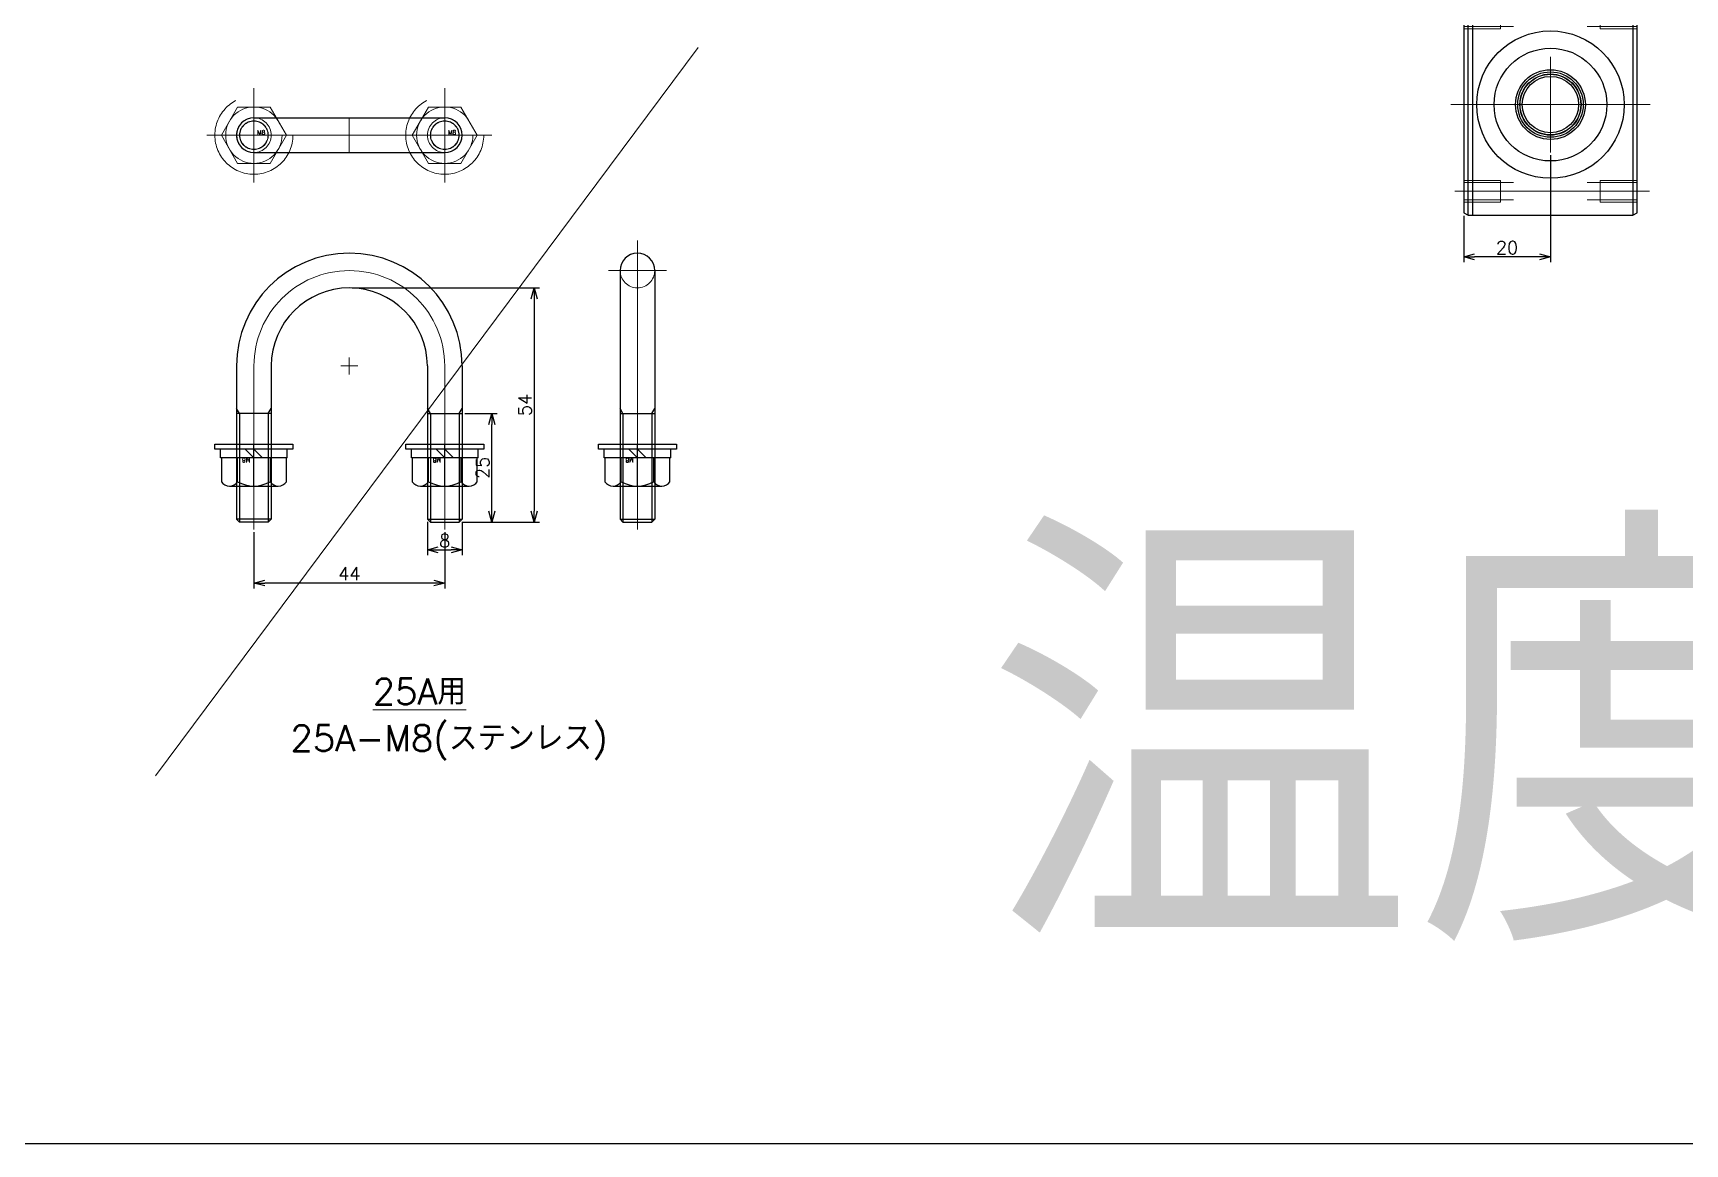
# Model space of a CAD drawing. Header units: millimetres. Extents: x -16130 to 36813, y -8099 to 27484.
# Drawn here: x 7381.8 to 7762.7, y -5378.6 to -5122.4 of the extents above; entities that cross this region are included whole.
import ezdxf

# ---------------------------------------------------------------- set-up
doc = ezdxf.new("R2010")
doc.units = ezdxf.units.MM
doc.header["$LTSCALE"] = 6
doc.header["$PDMODE"] = 99
doc.header["$PDSIZE"] = 1
doc.linetypes.add('CENTER2', pattern=[28.575, 19.05, -3.175, 3.175, -3.175])
doc.linetypes.add('HIDDEN', pattern=[9.525, 6.35, -3.175])
for name, color, linetype, lineweight in [('04_HIDDEN', 2, 'HIDDEN', 13), ('05_CENTER', 4, 'CENTER2', 13), ('08_DIM', 3, 'Continuous', 13)]:
    doc.layers.add(name, color=color, linetype=linetype, lineweight=lineweight)
doc.layers.add('10_DRAFT', color=8, linetype='Continuous', lineweight=0, plot=False)
doc.styles.add('KSS_TXT', font='txt.shx', dxfattribs={"bigfont": 'extfont2.shx'})
doc.dimstyles.new('KSS_DIM', dxfattribs={"dimtxt": 3, "dimasz": 2.5, "dimexe": 1.25, "dimexo": 0.625, "dimtad": 1, "dimdsep": 46, "dimtxsty": 'KSS_TXT', "dimblk": 'OPEN30', "dimcen": 0, "dimazin": 2, "dimtfac": 0.75, "dimtmove": 0, "dimatfit": 3, "dimldrblk": 'OPEN30', "dimfxl": 1, "dimtolj": 1, "dimarcsym": 0})

# ---------------------------------------------------------------- blocks, each defined once
blk = doc.blocks.new('_Open30')
at = {"color": 0, "linetype": 'ByBlock', "lineweight": -2}
for p, q in [((-1, 0.27), (0, 0)), ((0, 0), (-1, -0.27)), ((0, 0), (-1, 0))]:
    blk.add_line(p, q, dxfattribs=at)
blk = doc.blocks.new('*D2963')
at = {"layer": '08_DIM', "color": 0, "lineweight": -2, "transparency": 16777216}
for p, q in [((7731.69, -5150.62), (7731.69, -5175.31)), ((7711.69, -5164.57), (7711.69, -5175.31)), ((7729.19, -5174.06), (7714.19, -5174.06))]:
    blk.add_line(p, q, dxfattribs=at)
at = {"layer": 'Defpoints', "color": 0, "transparency": 16777216}
for p in [(7731.69, -5149.99), (7711.69, -5163.94), (7711.69, -5174.06)]:
    blk.add_point(p, dxfattribs=at)
at = {"layer": '08_DIM', "color": 0, "lineweight": -2, "transparency": 16777216, "xscale": 2.5, "yscale": 2.5, "zscale": 2.5, "rotation": 180}
blk.add_blockref('_Open30', (7711.69, -5174.06), dxfattribs=at)
at = {"layer": '08_DIM', "color": 0, "lineweight": -2, "transparency": 16777216, "xscale": 2.5, "yscale": 2.5, "zscale": 2.5}
blk.add_blockref('_Open30', (7731.69, -5174.06), dxfattribs=at)
at = {"layer": '08_DIM', "color": 0, "transparency": 16777216, "insert": (7721.69, -5171.94), "char_height": 3, "attachment_point": 5, "style": 'KSS_TXT'}
blk.add_mtext('\\A1;20', dxfattribs=at)
blk = doc.blocks.new('FT-S1c_1_1')
at = {"color": 0}
for p, q in [((0, 5), (1, 5.5)), ((0, 5), (1, 5.5)), ((0, 5), (0, -45)), ((0, 5), (0, -45)), ((39, 5.5), (1, 5.5)), ((1, -45.5), (1, 5.5)), ((39, 5.5), (1, 5.5)), ((1, -45.5), (1, 5.5)), ((2, 5.5), (2, -45.5)), ((2, 5.5), (2, -45.5)), ((39, 5.5), (40, 5)), ((39, 5.5), (39, -45.5)), ((39, 5.5), (40, 5)), ((39, 5.5), (39, -45.5)), ((40, -45), (40, 5)), ((40, -45), (40, 5)), ((0, -45), (1, -45.5)), ((0, -45), (1, -45.5)), ((1, -45.5), (39, -45.5)), ((1, -45.5), (39, -45.5)), ((39, -45.5), (40, -45)), ((39, -45.5), (40, -45))]:
    blk.add_line(p, q, dxfattribs=at)
for radius in [17, 17, 13, 13, 8.05, 8.05, 7.55, 7.55, 7.05, 7.05, 7, 7, 6.5, 6.5]:
    blk.add_circle((20, -20), radius, dxfattribs=at)
at = {"layer": '04_HIDDEN', "color": 0}
for p, q in [((0, 2.5), (8.5, 2.5)), ((0, 2), (11.5, 2)), ((8.5, 2.5), (8.5, -2.5)), ((40, 2), (28.5, 2)), ((31.5, 2.5), (31.5, -2.5)), ((40, 2.5), (31.5, 2.5)), ((0, -2), (11.5, -2)), ((0, -2.5), (8.5, -2.5)), ((40, -2), (28.5, -2)), ((40, -2.5), (31.5, -2.5)), ((0, -37.5), (8.5, -37.5)), ((0, -38), (11.5, -38)), ((8.5, -42.5), (8.5, -37.5)), ((40, -38), (28.5, -38)), ((40, -37.5), (31.5, -37.5)), ((31.5, -42.5), (31.5, -37.5)), ((0, -42), (11.5, -42)), ((0, -42.5), (8.5, -42.5)), ((40, -42), (28.5, -42)), ((40, -42.5), (31.5, -42.5))]:
    blk.add_line(p, q, dxfattribs=at)
at = {"layer": '05_CENTER', "color": 0}
for p, q in [((-2.05, 0), (42.44, 0)), ((42.81, 0), (33.68, 0)), ((42.71, 0), (33.78, 0)), ((20, -8.95), (20, -31.05)), ((43, -20), (-3, -20)), ((-2.05, -40), (42.44, -40)), ((42.81, -40), (33.68, -40)), ((42.71, -40), (33.78, -40))]:
    blk.add_line(p, q, dxfattribs=at)
blk = doc.blocks.new('*D2971')
at = {"layer": '08_DIM', "color": 0, "lineweight": -2, "transparency": 16777216}
for p, q in [((7472.74, -5235.17), (7472.74, -5242.89)), ((7480.74, -5235.17), (7480.74, -5242.89)), ((7475.24, -5241.64), (7478.24, -5241.64))]:
    blk.add_line(p, q, dxfattribs=at)
at = {"layer": 'Defpoints', "color": 0, "transparency": 16777216}
for p in [(7472.74, -5234.55), (7480.74, -5234.54), (7480.74, -5241.64)]:
    blk.add_point(p, dxfattribs=at)
at = {"layer": '08_DIM', "color": 0, "lineweight": -2, "transparency": 16777216, "xscale": 2.5, "yscale": 2.5, "zscale": 2.5, "rotation": 180}
blk.add_blockref('_Open30', (7472.74, -5241.64), dxfattribs=at)
at = {"layer": '08_DIM', "color": 0, "lineweight": -2, "transparency": 16777216, "xscale": 2.5, "yscale": 2.5, "zscale": 2.5}
blk.add_blockref('_Open30', (7480.74, -5241.64), dxfattribs=at)
at = {"layer": '08_DIM', "color": 0, "transparency": 16777216, "insert": (7476.74, -5239.52), "char_height": 3, "attachment_point": 5, "style": 'KSS_TXT'}
blk.add_mtext('\\A1;8', dxfattribs=at)
blk = doc.blocks.new('*D2972')
at = {"layer": '08_DIM', "color": 0, "lineweight": -2, "transparency": 16777216}
for p, q in [((7432.74, -5237.55), (7432.74, -5250.54)), ((7476.74, -5237.55), (7476.74, -5250.54)), ((7474.24, -5249.29), (7435.24, -5249.29))]:
    blk.add_line(p, q, dxfattribs=at)
at = {"layer": 'Defpoints', "color": 0, "transparency": 16777216}
for p in [(7432.74, -5236.93), (7476.74, -5236.93), (7432.74, -5249.29)]:
    blk.add_point(p, dxfattribs=at)
at = {"layer": '08_DIM', "color": 0, "lineweight": -2, "transparency": 16777216, "xscale": 2.5, "yscale": 2.5, "zscale": 2.5, "rotation": 180}
blk.add_blockref('_Open30', (7432.74, -5249.29), dxfattribs=at)
at = {"layer": '08_DIM', "color": 0, "lineweight": -2, "transparency": 16777216, "xscale": 2.5, "yscale": 2.5, "zscale": 2.5}
blk.add_blockref('_Open30', (7476.74, -5249.29), dxfattribs=at)
at = {"layer": '08_DIM', "color": 0, "transparency": 16777216, "insert": (7454.74, -5247.16), "char_height": 3, "attachment_point": 5, "style": 'KSS_TXT'}
blk.add_mtext('\\A1;44', dxfattribs=at)
blk = doc.blocks.new('*D2973')
at = {"layer": '08_DIM', "color": 0, "lineweight": -2, "transparency": 16777216}
for p, q in [((7481.37, -5210.22), (7488.87, -5210.22)), ((7487.62, -5232.72), (7487.62, -5212.72)), ((7480.69, -5235.22), (7488.87, -5235.22))]:
    blk.add_line(p, q, dxfattribs=at)
at = {"layer": 'Defpoints', "color": 0, "transparency": 16777216}
for p in [(7480.74, -5210.22), (7487.62, -5210.22), (7480.07, -5235.22)]:
    blk.add_point(p, dxfattribs=at)
at = {"layer": '08_DIM', "color": 0, "lineweight": -2, "transparency": 16777216, "xscale": 2.5, "yscale": 2.5, "zscale": 2.5}
for p, rotation in [((7487.62, -5210.22), 90), ((7487.62, -5235.22), 270)]:
    blk.add_blockref('_Open30', p, dxfattribs=dict(at, rotation=rotation))
at = {"layer": '08_DIM', "color": 0, "transparency": 16777216, "insert": (7485.5, -5222.72), "char_height": 3, "attachment_point": 5, "rotation": 90, "style": 'KSS_TXT'}
blk.add_mtext('\\A1;25', dxfattribs=at)
blk = doc.blocks.new('*D2974')
at = {"layer": '08_DIM', "color": 0, "lineweight": -2, "transparency": 16777216}
for p, q in [((7455.37, -5181.22), (7498.61, -5181.22)), ((7497.36, -5183.72), (7497.36, -5232.72)), ((7480.69, -5235.22), (7498.61, -5235.22))]:
    blk.add_line(p, q, dxfattribs=at)
at = {"layer": 'Defpoints', "color": 0, "transparency": 16777216}
for p in [(7454.74, -5181.22), (7480.07, -5235.22), (7497.36, -5235.22)]:
    blk.add_point(p, dxfattribs=at)
at = {"layer": '08_DIM', "color": 0, "lineweight": -2, "transparency": 16777216, "xscale": 2.5, "yscale": 2.5, "zscale": 2.5}
for p, rotation in [((7497.36, -5181.22), 90), ((7497.36, -5235.22), 270)]:
    blk.add_blockref('_Open30', p, dxfattribs=dict(at, rotation=rotation))
at = {"layer": '08_DIM', "color": 0, "transparency": 16777216, "insert": (7495.23, -5208.22), "char_height": 3, "attachment_point": 5, "rotation": 90, "style": 'KSS_TXT'}
blk.add_mtext('\\A1;54', dxfattribs=at)
blk = doc.blocks.new('A$C4A520808_1_1')
at = {"color": 0}
for p, q in [((-26, 0), (-26, -35.32)), ((-18, 0), (-18, -35.32)), ((18, 0), (18, -35.32)), ((26, 0), (26, -35.32)), ((-25.32, -11), (-26, -9.83)), ((-18, -11), (-26, -11)), ((-25.32, -11), (-25.32, -36)), ((-18.68, -11), (-18, -9.83)), ((-18.68, -11), (-18.68, -36)), ((18.68, -11), (18, -9.83)), ((18, -11), (26, -11)), ((18.68, -11), (18.68, -36)), ((25.32, -11), (26, -9.83)), ((25.32, -11), (25.32, -36)), ((-18, -35.32), (-26, -35.32)), ((-26, -35.32), (-25.32, -36)), ((-18.68, -36), (-25.32, -36)), ((-18, -35.32), (-18.68, -36)), ((18, -35.32), (26, -35.32)), ((18, -35.32), (18.68, -36)), ((18.68, -36), (25.32, -36)), ((26, -35.32), (25.32, -36))]:
    blk.add_line(p, q, dxfattribs=at)
for radius in [26, 18]:
    blk.add_arc((0, 0), radius, 0, 180, dxfattribs=at)
at = {"layer": '05_CENTER', "color": 0}
for p, q in [((-22, 0), (-22, -37.71)), ((22, 0), (22, -37.71))]:
    blk.add_line(p, q, dxfattribs=at)
blk.add_arc((0, 0), 22, 0, 180, dxfattribs=at)
at = {"layer": '10_DRAFT'}
for p, q in [((1.99, 0), (-1.99, 0)), ((0, -1.99), (0, 1.99))]:
    blk.add_line(p, q, dxfattribs=at)
blk = doc.blocks.new('A$C7B6C0286_1_1')
at = {"color": 0}
for p, q in [((-4, 4), (-4, -53.32)), ((4, 4), (4, -53.32)), ((-3.32, -29), (-4, -27.83)), ((-4, -29), (4, -29)), ((-3.32, -29), (-3.32, -54)), ((3.32, -29), (4, -27.83)), ((3.32, -29), (3.32, -54)), ((-4, -53.32), (4, -53.32)), ((-4, -53.32), (-3.32, -54)), ((4, -53.32), (3.32, -54)), ((-3.32, -54), (3.32, -54))]:
    blk.add_line(p, q, dxfattribs=at)
blk.add_arc((0, 4), 4, 0, 180)
at = {"layer": '04_HIDDEN', "color": 0}
blk.add_arc((0, 4), 4, 180, 0, dxfattribs=at)
at = {"layer": '05_CENTER', "color": 0}
for p, q in [((0, 10.9), (0, -55.71)), ((-6.7, 4), (6.7, 4))]:
    blk.add_line(p, q, dxfattribs=at)
blk = doc.blocks.new('A$C3E5F2E43_1_1')
at = {"color": 0}
for p, q in [((-22, 4), (22, 4)), ((-22, -4), (22, -4))]:
    blk.add_line(p, q, dxfattribs=at)
for centre, start, end in [((-22, 0), 90, 270), ((22, 0), 270, 90)]:
    blk.add_arc(centre, 4, start, end)
at = {"layer": '04_HIDDEN', "color": 0}
for centre in [(-22, 0), (22, 0)]:
    blk.add_circle(centre, 3.32, dxfattribs=at)
for centre, start, end in [((-22, 0), 270, 90), ((22, 0), 90, 270)]:
    blk.add_arc(centre, 4, start, end, dxfattribs=at)
at = {"layer": '05_CENTER', "color": 0}
for p, q in [((-22, -6.7), (-22, 6.7)), ((22, -6.7), (22, 6.7)), ((28.64, 0), (-28.64, 0))]:
    blk.add_line(p, q, dxfattribs=at)
at = {"layer": '10_DRAFT'}
blk.add_line((0, 4), (0, -4), dxfattribs=at)
blk = doc.blocks.new('8b_1_1')
at = {"color": 0, "linetype": 'CENTER2'}
for p, q in [((0, -10.87), (0, 10.87)), ((10.87, 0), (-10.87, 0))]:
    blk.add_line(p, q, dxfattribs=at)
at = {"color": 0}
for p, q in [((-3.75, 6.49), (-7.5, 0)), ((-3.75, 6.49), (-7.5, 0)), ((3.75, 6.49), (-3.75, 6.49)), ((3.75, 6.49), (-3.75, 6.49)), ((7.5, 0), (3.75, 6.49)), ((7.5, 0), (3.75, 6.49)), ((-7.5, 0), (-3.75, -6.49)), ((-7.5, 0), (-3.75, -6.49)), ((3.75, -6.49), (7.5, 0)), ((3.75, -6.49), (7.5, 0)), ((-3.75, -6.49), (3.75, -6.49)), ((-3.75, -6.49), (3.75, -6.49))]:
    blk.add_line(p, q, dxfattribs=at)
for radius in [9, 6.5, 4, 3.25]:
    blk.add_circle((0, 0), radius, dxfattribs=at)
at = {"layer": '10_DRAFT', "style": 'KSS_TXT'}
blk.add_text('M8', height=1, dxfattribs=at).set_placement((0.76, 0.14))
blk = doc.blocks.new('M8Nza_1_1')
at = {"color": 0}
for p, q in [((-7.5, 8.69), (-7.5, 3.2)), ((5.62, 9.7), (-5.63, 9.7)), ((-3.75, 3.2), (-3.75, 8.69)), ((3.75, 8.69), (3.75, 3.2)), ((7.5, 3.2), (7.5, 8.69)), ((-7.7, 3.2), (7.7, 3.2)), ((-7.7, 3.2), (-7.7, 1.2)), ((0, 1.2), (-2, 3.2)), ((0, 3.2), (2, 1.2)), ((7.7, 3.2), (7.7, 1.2))]:
    blk.add_line(p, q, dxfattribs=at)
at = {"color": 0, "linetype": 'CENTER2'}
blk.add_line((0, 9.7), (0, 0), dxfattribs=at)
at = {"color": 0}
blk.add_lwpolyline([(-9, 1.2), (9, 1.2), (9, 0), (-9, 0)], close=True, dxfattribs=at)
for centre, radius, start, end in [((-5.63, 7.45), 2.25, 33.626, 146.374), ((0, 2.2), 7.5, 60, 120), ((5.62, 7.45), 2.25, 33.626, 146.374)]:
    blk.add_arc(centre, radius, start, end, dxfattribs=at)
at = {"layer": '10_DRAFT', "style": 'KSS_TXT'}
blk.add_text('M8', height=1, dxfattribs=at).set_placement((0.87, 3.27))

msp = doc.modelspace()

# ---------------------------------------------------------------- linework, layer by layer
msp.add_lwpolyline([(7261.6316, -4201.56067), (8547.24267, -4201.56067), (8547.24267, -5378.64944), (7261.6316, -5378.64944)], close=True)
at = {"layer": '08_DIM'}
msp.add_line((7535.20029, -5125.80853), (7410.07139, -5293.74467), dxfattribs=at)

# ---------------------------------------------------------------- block references
at = {"color": 4}
for name, p in [('FT-S1c_1_1', (7711.69111, -5118.94319, 0)), ('A$C3E5F2E43_1_1', (7454.74443, -5146.00329)), ('A$C7B6C0286_1_1', (7521.1667, -5181.22294)), ('A$C4A520808_1_1', (7454.74443, -5199.22294))]:
    msp.add_blockref(name, p, dxfattribs=at)
at = {"color": 4, "rotation": 180}
for p in [(7432.74443, -5217.22294), (7476.74443, -5217.22294), (7521.1667, -5217.22294)]:
    msp.add_blockref('M8Nza_1_1', p, dxfattribs=at)
at = {"layer": '04_HIDDEN', "color": 4}
for p in [(7432.74443, -5146.00329), (7476.74443, -5146.00329)]:
    msp.add_blockref('8b_1_1', p, dxfattribs=at)

# ---------------------------------------------------------------- texts
at = {"layer": '08_DIM', "style": 'KSS_TXT'}
for s, height, p in [('温度センサ', 90, (7601.27031, -5331.73514)), ('%%u25A用', 6, (7460.1437, -5277.31272)), ('25A-M8(ステンレス)', 6, (7441.18832, -5288.06569))]:
    msp.add_text(s, height=height, dxfattribs=at).set_placement(p)

# ---------------------------------------------------------------- dimensions: what is measured, and where the dimension line sits
at = {"layer": '08_DIM'}
dim = msp.add_linear_dim(base=(7711.69111, -5174.06024), p1=(7731.69111, -5149.99319, 0), p2=(7711.69111, -5163.94319, 0), dimstyle='KSS_DIM', dxfattribs=at)
dim.commit()
dim.dimension.update_dxf_attribs({"geometry": '*D2963', "text_midpoint": (7721.69111, -5171.93524)})
for base, p1, p2, picture, middle in [((7497.35916, -5235.22294), (7454.74443, -5181.22294), (7480.06793, -5235.22294), '*D2974', (7495.23208, -5208.22294)), ((7487.62307, -5210.22294), (7480.06793, -5235.22294), (7480.74443, -5210.22294), '*D2973', (7485.49599, -5222.72294))]:
    dim = msp.add_linear_dim(base=base, p1=p1, p2=p2, angle=90, dimstyle='KSS_DIM', override={"dimscale": 1, "dimarcsym": 1}, dxfattribs=at)
    dim.commit()
    dim.dimension.update_dxf_attribs({"geometry": picture, "text_midpoint": middle})
for base, p1, p2, picture, middle in [((7432.74443, -5249.28726), (7476.74443, -5236.92798), (7432.74443, -5236.92798), '*D2972', (7454.74443, -5247.16226)), ((7480.74443, -5241.64209), (7472.74443, -5234.54644), (7480.74443, -5234.54492), '*D2971', (7476.74443, -5239.51709))]:
    dim = msp.add_linear_dim(base=base, p1=p1, p2=p2, dimstyle='KSS_DIM', override={"dimscale": 1, "dimarcsym": 1}, dxfattribs=at)
    dim.commit()
    dim.dimension.update_dxf_attribs({"geometry": picture, "text_midpoint": middle})

doc.saveas('drawing.dxf')
